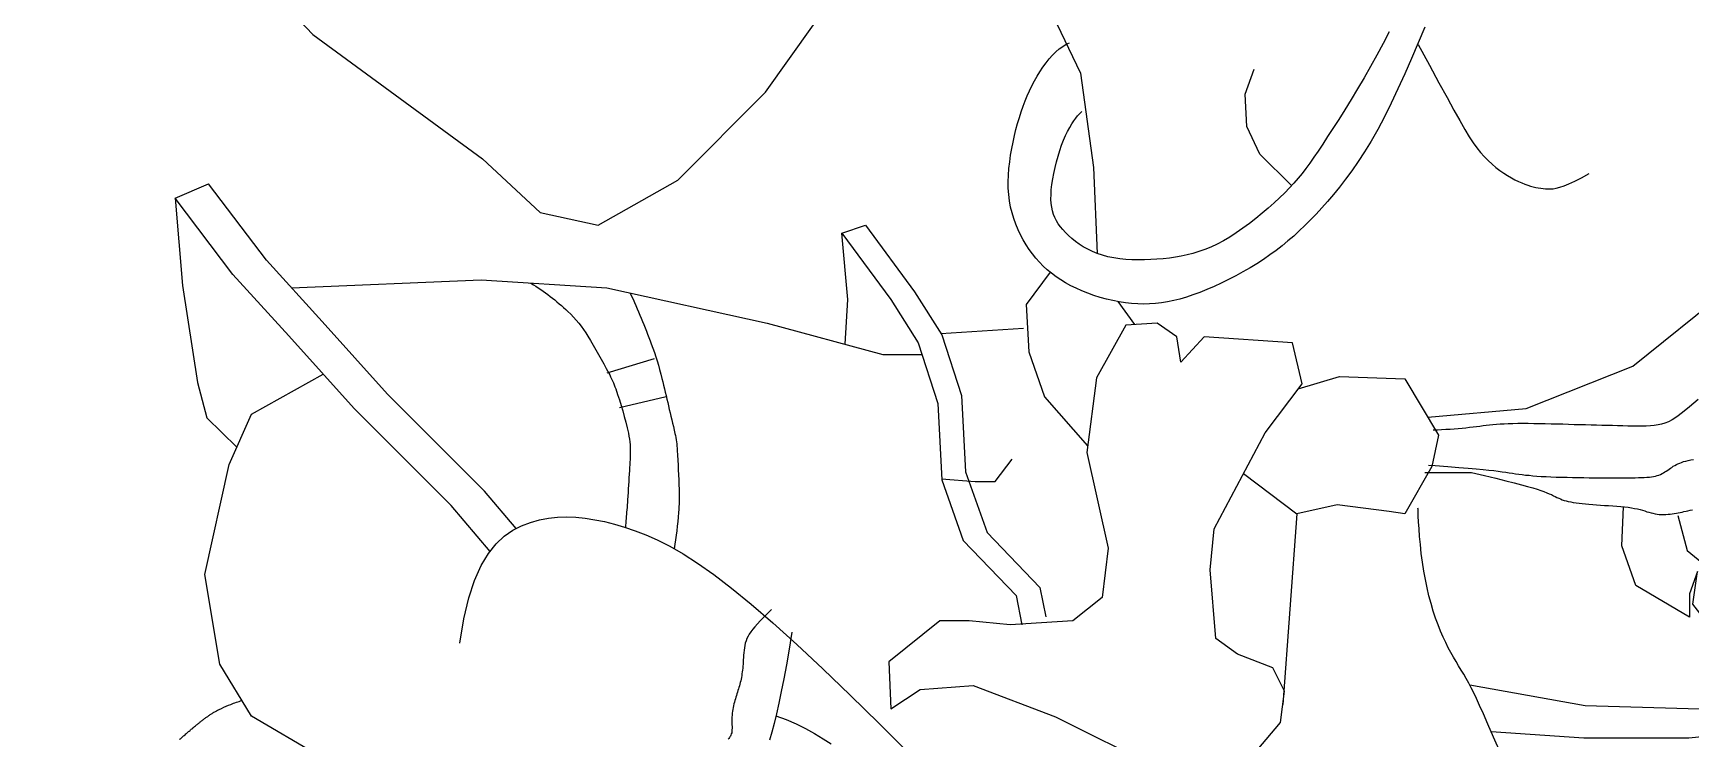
# Model space of a CAD drawing. Header units: feet. Extents: x 0 to 841, y 0 to 594.
# Drawn here: x 642.133 to 646.121, y 131.314 to 133.012 of the extents above; entities that cross this region are included whole.
import ezdxf

# ---------------------------------------------------------------- set-up
doc = ezdxf.new("R2010")
doc.units = ezdxf.units.FT
doc.header["$MEASUREMENT"] = 0
doc.layers.add('LOGO', color=7, linetype='Continuous')

# ---------------------------------------------------------------- blocks, each defined once
blk = doc.blocks.new('YOTA')
h = blk.add_hatch(color=1)
edge = h.paths.add_edge_path()
edge.add_arc((302.886, 246.975), 39.995, 0, 360)
edge = h.paths.add_edge_path(flags=16)
edge.add_arc((302.886, 246.975), 39.7, 0, 360)
at = {"color": 1}
for p, q in [((279.226, 248.31), (279.482, 248.42)), ((284.336, 248.042), (284.518, 248.103))]:
    blk.add_line(p, q, dxfattribs=at)
at = {"color": 2}
for p, q in [((282.538, 246.971), (282.9, 247.081)), ((282.633, 246.705), (282.989, 246.79)), ((288.805, 246.206), (289.162, 246.206))]:
    blk.add_line(p, q, dxfattribs=at)
for points in [[(288.805, 249.62), (288.755, 249.5), (288.704, 249.379), (288.652, 249.261), (288.599, 249.146), (288.547, 249.036), (288.495, 248.932), (288.444, 248.836), (288.393, 248.747), (288.343, 248.665), (288.294, 248.589), (288.246, 248.519), (288.198, 248.454), (288.151, 248.394), (288.104, 248.337), (288.059, 248.284), (288.015, 248.235), (287.971, 248.187), (287.928, 248.142), (287.885, 248.099), (287.843, 248.058), (287.8, 248.019), (287.756, 247.981), (287.711, 247.944), (287.666, 247.909), (287.618, 247.874), (287.569, 247.84), (287.518, 247.807), (287.465, 247.775), (287.411, 247.744), (287.356, 247.714), (287.3, 247.685), (287.245, 247.658), (287.189, 247.632), (287.134, 247.608), (287.08, 247.587), (287.028, 247.567), (286.977, 247.55), (286.928, 247.536), (286.88, 247.524), (286.833, 247.514), (286.787, 247.506), (286.741, 247.501), (286.695, 247.498), (286.65, 247.497), (286.604, 247.498), (286.557, 247.502), (286.51, 247.507), (286.461, 247.515), (286.413, 247.524), (286.365, 247.536), (286.317, 247.549), (286.269, 247.564), (286.223, 247.58), (286.177, 247.598), (286.133, 247.618), (286.091, 247.638), (286.051, 247.66), (286.014, 247.683), (285.978, 247.707), (285.943, 247.733), (285.911, 247.76), (285.88, 247.788), (285.851, 247.818), (285.824, 247.849), (285.797, 247.882), (285.773, 247.916), (285.749, 247.952), (285.727, 247.989), (285.706, 248.027), (285.687, 248.067), (285.669, 248.109), (285.654, 248.152), (285.641, 248.196), (285.63, 248.241), (285.622, 248.288), (285.616, 248.336), (285.612, 248.385), (285.612, 248.435), (285.613, 248.486), (285.617, 248.537), (285.623, 248.588), (285.63, 248.639), (285.639, 248.69), (285.649, 248.739), (285.66, 248.788), (285.671, 248.836), (285.684, 248.882), (285.697, 248.927), (285.711, 248.971), (285.725, 249.013), (285.741, 249.054), (285.757, 249.094), (285.775, 249.132), (285.793, 249.17), (285.813, 249.207), (285.833, 249.243), (285.855, 249.278), (285.878, 249.312), (285.902, 249.345), (285.926, 249.376), (285.951, 249.404), (285.977, 249.43), (286.003, 249.453), (286.029, 249.472), (286.055, 249.488), (286.081, 249.499)], [(288.531, 249.584), (288.486, 249.495), (288.438, 249.406), (288.389, 249.317), (288.34, 249.231), (288.29, 249.146), (288.24, 249.065), (288.192, 248.987), (288.146, 248.913), (288.101, 248.844), (288.06, 248.781), (288.022, 248.723), (287.988, 248.67), (287.955, 248.622), (287.924, 248.578), (287.894, 248.537), (287.864, 248.498), (287.833, 248.461), (287.801, 248.425), (287.768, 248.388), (287.731, 248.351), (287.692, 248.312), (287.649, 248.273), (287.604, 248.233), (287.557, 248.193), (287.509, 248.153), (287.46, 248.115), (287.41, 248.078), (287.36, 248.043), (287.31, 248.011), (287.261, 247.982), (287.212, 247.956), (287.165, 247.934), (287.119, 247.915), (287.074, 247.899), (287.028, 247.885), (286.983, 247.874), (286.938, 247.864), (286.893, 247.857), (286.847, 247.85), (286.8, 247.845), (286.752, 247.841), (286.704, 247.838), (286.656, 247.837), (286.608, 247.836), (286.56, 247.837), (286.512, 247.84), (286.466, 247.845), (286.42, 247.851), (286.376, 247.86), (286.334, 247.871), (286.294, 247.884), (286.257, 247.899), (286.221, 247.917), (286.187, 247.936), (286.156, 247.956), (286.127, 247.977), (286.099, 247.999), (286.074, 248.022), (286.051, 248.045), (286.031, 248.068), (286.012, 248.09), (285.995, 248.113), (285.981, 248.136), (285.969, 248.16), (285.959, 248.185), (285.95, 248.211), (285.945, 248.239), (285.941, 248.269), (285.939, 248.301), (285.94, 248.336), (285.942, 248.374), (285.947, 248.414), (285.953, 248.456), (285.961, 248.499), (285.971, 248.543), (285.981, 248.587), (285.994, 248.631), (286.007, 248.673), (286.021, 248.714), (286.036, 248.753), (286.051, 248.788), (286.067, 248.821), (286.083, 248.851), (286.099, 248.878), (286.114, 248.901), (286.129, 248.922), (286.142, 248.939), (286.155, 248.953), (286.166, 248.964), (286.176, 248.972)], [(278.431, 251.511), (280.282, 249.564), (281.581, 248.611), (282.025, 248.2), (282.469, 248.102), (283.078, 248.447), (283.752, 249.12), (284.475, 250.139), (284.777, 250.686)], [(285.453, 251.228), (285.509, 250.583), (285.772, 250.09), (286.166, 249.268), (286.265, 248.545), (286.294, 247.884)], [(288.754, 249.487), (288.84, 249.329), (288.913, 249.194), (288.975, 249.08), (289.028, 248.984), (289.073, 248.903), (289.112, 248.836), (289.146, 248.78), (289.176, 248.734), (289.204, 248.694), (289.232, 248.659), (289.26, 248.627), (289.29, 248.597), (289.32, 248.57), (289.35, 248.545), (289.38, 248.521), (289.41, 248.501), (289.44, 248.482), (289.469, 248.465), (289.496, 248.45), (289.523, 248.437), (289.548, 248.426), (289.572, 248.416), (289.594, 248.408), (289.616, 248.401), (289.636, 248.396), (289.656, 248.391), (289.675, 248.388), (289.694, 248.385), (289.712, 248.383), (289.73, 248.381), (289.749, 248.38), (289.768, 248.38), (289.789, 248.381), (289.813, 248.385), (289.84, 248.392), (289.872, 248.403), (289.91, 248.418), (289.954, 248.438), (290.005, 248.465), (290.064, 248.497)], [(287.784, 248.406), (287.541, 248.645), (287.44, 248.859), (287.429, 249.107), (287.496, 249.298)], [(281.841, 245.778), (281.598, 246.063), (280.854, 246.806), (280.354, 247.363), (279.925, 247.835), (279.482, 248.42)], [(281.64, 245.602), (281.341, 245.953), (280.598, 246.696), (280.097, 247.253), (279.669, 247.725), (279.226, 248.31), (279.283, 247.639), (279.397, 246.896), (279.469, 246.625), (279.7, 246.402)], [(284.361, 247.19), (284.381, 247.532), (284.336, 248.042), (284.711, 247.532), (284.921, 247.201), (285.072, 246.736), (285.102, 246.151), (285.267, 245.686), (285.672, 245.265), (285.717, 245.04)], [(284.518, 248.103), (284.893, 247.592), (285.104, 247.262), (285.254, 246.797), (285.284, 246.212), (285.449, 245.746), (285.855, 245.326), (285.9, 245.101)], [(288.828, 246.63), (289.583, 246.697), (290.399, 247.021), (291.117, 247.598), (291.513, 247.993)], [(280.118, 247.623), (281.572, 247.682), (282.534, 247.622), (283.765, 247.351), (284.651, 247.111), (284.95, 247.111)], [(285.934, 247.741), (285.749, 247.495), (285.769, 247.131), (285.891, 246.786), (286.22, 246.411)], [(286.451, 247.517), (286.579, 247.341)], [(286.934, 247.051), (286.904, 247.246), (286.754, 247.351), (286.513, 247.336), (286.288, 246.931), (286.213, 246.361), (286.378, 245.626), (286.333, 245.25), (286.108, 245.07), (285.627, 245.04), (285.312, 245.07), (285.087, 245.07), (284.696, 244.755), (284.711, 244.395), (284.936, 244.545), (285.342, 244.575), (285.973, 244.335), (286.754, 243.945)], [(287.519, 244.08), (287.7, 244.29), (287.73, 244.53), (287.64, 244.71), (287.369, 244.815), (287.204, 244.935), (287.159, 245.46), (287.189, 245.776), (287.58, 246.511), (287.865, 246.886), (287.79, 247.201), (287.114, 247.246), (286.934, 247.051)], [(285.096, 247.273), (285.729, 247.313)], [(290.901, 246.765), (290.834, 246.709), (290.78, 246.666), (290.736, 246.633), (290.701, 246.611), (290.672, 246.595), (290.646, 246.584), (290.62, 246.577), (290.593, 246.572), (290.564, 246.568), (290.534, 246.565), (290.502, 246.563), (290.468, 246.562), (290.433, 246.562), (290.397, 246.562), (290.36, 246.563), (290.322, 246.564), (290.283, 246.565), (290.244, 246.566), (290.203, 246.567), (290.163, 246.568), (290.121, 246.569), (290.079, 246.57), (290.037, 246.571), (289.994, 246.572), (289.951, 246.573), (289.907, 246.575), (289.862, 246.576), (289.817, 246.577), (289.773, 246.578), (289.728, 246.579), (289.684, 246.58), (289.64, 246.58), (289.598, 246.581), (289.557, 246.581), (289.517, 246.581), (289.48, 246.58), (289.445, 246.579), (289.413, 246.578), (289.382, 246.576), (289.354, 246.574), (289.327, 246.572), (289.301, 246.569), (289.276, 246.566), (289.251, 246.564), (289.226, 246.56), (289.201, 246.557), (289.175, 246.554), (289.148, 246.551), (289.119, 246.547), (289.09, 246.544), (289.06, 246.542), (289.029, 246.539), (288.998, 246.537), (288.966, 246.535), (288.934, 246.533), (288.902, 246.532), (288.87, 246.532)], [(284.621, 241.186), (284.329, 240.911), (284.314, 241.196), (284.286, 240.753), (284.028, 240.482), (283.714, 240.253), (283.843, 240.696), (283.828, 241.139), (283.642, 241.51), (283.099, 242.053), (282.57, 242.582), (281.684, 243.253), (280.984, 243.725), (280.326, 244.039), (279.812, 244.339), (279.569, 244.739), (279.454, 245.425), (279.64, 246.268), (279.812, 246.653), (280.36, 246.961)], [(287.835, 246.847), (288.151, 246.942), (288.651, 246.924), (288.91, 246.494), (288.858, 246.252), (288.651, 245.89), (288.531, 245.907), (288.134, 245.959), (287.823, 245.89)], [(288.834, 246.263), (288.884, 246.26), (288.982, 246.252), (289.065, 246.246), (289.137, 246.24), (289.199, 246.235), (289.251, 246.23), (289.296, 246.225), (289.334, 246.221), (289.368, 246.217), (289.398, 246.213), (289.425, 246.209), (289.452, 246.205), (289.477, 246.201), (289.501, 246.197), (289.526, 246.194), (289.551, 246.191), (289.577, 246.187), (289.604, 246.185), (289.632, 246.182), (289.664, 246.179), (289.697, 246.177), (289.734, 246.175), (289.772, 246.174), (289.812, 246.172), (289.853, 246.171), (289.895, 246.17), (289.938, 246.169), (289.981, 246.168), (290.024, 246.168), (290.066, 246.167), (290.107, 246.167), (290.147, 246.166), (290.186, 246.166), (290.224, 246.166), (290.261, 246.166), (290.295, 246.166), (290.329, 246.166), (290.36, 246.166), (290.39, 246.167), (290.417, 246.167), (290.442, 246.168), (290.466, 246.168), (290.487, 246.169), (290.507, 246.17), (290.526, 246.172), (290.543, 246.174), (290.558, 246.176), (290.573, 246.179), (290.587, 246.183), (290.6, 246.187), (290.612, 246.192), (290.624, 246.198), (290.635, 246.204), (290.646, 246.211), (290.656, 246.217), (290.667, 246.225), (290.677, 246.232), (290.688, 246.239), (290.698, 246.246), (290.709, 246.254), (290.721, 246.26), (290.733, 246.267), (290.745, 246.273), (290.759, 246.279), (290.773, 246.284), (290.788, 246.29), (290.805, 246.294), (290.823, 246.299), (290.843, 246.303), (290.864, 246.306)], [(285.101, 246.157), (285.359, 246.138), (285.511, 246.138), (285.643, 246.31)], [(289.162, 246.206), (289.262, 246.183), (289.35, 246.162), (289.426, 246.144), (289.49, 246.127), (289.546, 246.113), (289.593, 246.1), (289.632, 246.089), (289.666, 246.079), (289.694, 246.07), (289.718, 246.061), (289.74, 246.052), (289.759, 246.044), (289.775, 246.037), (289.791, 246.029), (289.805, 246.022), (289.818, 246.016), (289.831, 246.01), (289.844, 246.004), (289.857, 245.998), (289.872, 245.993), (289.888, 245.989), (289.905, 245.984), (289.923, 245.981), (289.943, 245.977), (289.965, 245.974), (289.987, 245.971), (290.011, 245.968), (290.037, 245.966), (290.063, 245.963), (290.092, 245.961), (290.121, 245.959), (290.152, 245.957), (290.183, 245.955), (290.214, 245.953), (290.246, 245.951), (290.277, 245.949), (290.307, 245.946), (290.336, 245.943), (290.364, 245.94), (290.389, 245.936), (290.413, 245.932), (290.435, 245.927), (290.455, 245.922), (290.473, 245.917), (290.491, 245.912), (290.507, 245.906), (290.523, 245.902), (290.539, 245.897), (290.554, 245.894), (290.57, 245.89), (290.586, 245.888), (290.602, 245.886), (290.619, 245.886), (290.636, 245.885), (290.652, 245.886), (290.669, 245.887), (290.685, 245.888), (290.701, 245.89), (290.717, 245.892), (290.733, 245.895), (290.748, 245.898), (290.762, 245.901), (290.777, 245.904), (290.791, 245.908), (290.807, 245.911), (290.822, 245.914), (290.839, 245.918), (290.857, 245.921)], [(291.523, 246.272), (291.684, 245.994), (291.738, 245.636), (291.523, 245.663), (291.738, 245.529), (291.756, 245.099), (291.729, 244.894), (291.729, 244.715), (291.782, 244.571), (291.424, 244.768), (291.012, 245.001), (290.86, 245.198), (290.896, 245.448), (290.833, 245.278), (290.833, 245.099), (290.422, 245.341), (290.314, 245.645), (290.327, 245.944)], [(287.414, 246.199), (287.823, 245.89), (287.717, 244.428)], [(290.744, 245.878), (290.815, 245.609), (291.057, 245.413), (291.415, 245.278), (291.406, 245.538), (291.469, 245.833), (291.415, 246.003), (291.296, 246.083)], [(289.386, 244.058), (289.332, 244.179), (289.289, 244.277), (289.254, 244.357), (289.225, 244.422), (289.201, 244.475), (289.18, 244.519), (289.161, 244.557), (289.142, 244.593), (289.123, 244.627), (289.103, 244.661), (289.084, 244.693), (289.064, 244.725), (289.045, 244.758), (289.025, 244.792), (289.005, 244.827), (288.985, 244.864), (288.966, 244.904), (288.946, 244.946), (288.926, 244.992), (288.907, 245.04), (288.888, 245.091), (288.87, 245.145), (288.853, 245.202), (288.837, 245.261), (288.822, 245.322), (288.809, 245.386), (288.797, 245.451), (288.787, 245.519), (288.778, 245.587), (288.771, 245.654), (288.765, 245.717), (288.761, 245.776), (288.757, 245.828), (288.755, 245.871), (288.753, 245.905), (288.753, 245.926), (288.752, 245.933)], [(281.408, 244.898), (281.439, 245.085), (281.477, 245.245), (281.521, 245.38), (281.572, 245.493), (281.627, 245.585), (281.686, 245.66), (281.749, 245.718), (281.815, 245.764), (281.882, 245.798), (281.95, 245.824), (282.018, 245.844), (282.087, 245.857), (282.157, 245.865), (282.227, 245.867), (282.298, 245.864), (282.37, 245.857), (282.443, 245.845), (282.518, 245.83), (282.594, 245.81), (282.671, 245.787), (282.751, 245.76), (282.834, 245.729), (282.922, 245.69), (283.017, 245.642), (283.119, 245.583), (283.231, 245.511), (283.355, 245.425), (283.491, 245.321), (283.641, 245.198), (283.808, 245.055), (283.991, 244.889), (284.19, 244.703), (284.401, 244.5), (284.623, 244.282), (284.854, 244.052)], [(283.798, 245.157), (283.765, 245.124), (283.736, 245.095), (283.711, 245.069), (283.689, 245.046), (283.669, 245.024), (283.653, 245.005), (283.639, 244.986), (283.627, 244.969), (283.617, 244.952), (283.609, 244.935), (283.602, 244.917), (283.596, 244.899), (283.592, 244.881), (283.589, 244.863), (283.587, 244.844), (283.585, 244.826), (283.583, 244.808), (283.582, 244.79), (283.581, 244.772), (283.581, 244.755), (283.579, 244.739), (283.578, 244.723), (283.577, 244.708), (283.575, 244.693), (283.573, 244.678), (283.571, 244.664), (283.569, 244.65), (283.566, 244.637), (283.564, 244.624), (283.561, 244.611), (283.558, 244.598), (283.554, 244.585), (283.551, 244.573), (283.548, 244.56), (283.544, 244.548), (283.54, 244.536), (283.536, 244.523), (283.532, 244.511), (283.528, 244.498), (283.525, 244.486), (283.521, 244.473), (283.517, 244.459), (283.513, 244.446), (283.509, 244.433), (283.506, 244.419), (283.503, 244.405), (283.5, 244.391), (283.498, 244.377), (283.496, 244.362), (283.495, 244.347), (283.494, 244.332), (283.494, 244.317), (283.494, 244.303), (283.494, 244.288), (283.494, 244.274), (283.495, 244.26), (283.495, 244.247), (283.494, 244.234), (283.493, 244.223), (283.492, 244.212), (283.489, 244.203), (283.486, 244.195), (283.483, 244.187), (283.478, 244.181), (283.474, 244.175), (283.469, 244.169), (283.464, 244.163)], [(283.953, 244.982), (283.932, 244.852), (283.911, 244.733), (283.891, 244.626), (283.872, 244.528), (283.853, 244.439), (283.835, 244.358), (283.817, 244.284), (283.799, 244.217), (283.782, 244.156)], [(289.15, 244.579), (290.033, 244.422), (291, 244.393), (291.853, 244.537), (292.146, 244.615)], [(289.314, 244.221), (290.023, 244.173), (290.828, 244.173), (291.68, 244.259), (292.072, 244.349)], [(283.831, 244.343), (283.91, 244.314), (283.985, 244.28), (284.057, 244.244), (284.126, 244.206), (284.192, 244.167), (284.254, 244.127)]]:
    blk.add_lwpolyline(points, dxfattribs=at)
for points in [[(281.953, 247.658, -0.04789), (282.237, 247.441, -0.070361), (282.39, 247.252, -0.014269), (282.549, 246.969, -0.034977), (282.603, 246.847, -0.032836), (282.7, 246.507, -0.065759), (282.714, 246.33, -0.002619), (282.708, 246.221, -0.001274), (282.694, 245.996, -0.00299), (282.688, 245.921, -0.001653), (282.677, 245.785)], [(282.714, 247.582, -0.019047), (282.876, 247.192, -0.029146), (282.957, 246.928, -0.003513), (283.057, 246.505, -0.023995), (283.069, 246.442, -0.018482), (283.075, 246.376, -0.004085), (283.089, 246.077, -0.030308), (283.085, 245.9, -0.019113), (283.052, 245.622)], [(279.26, 244.162, -0.001121), (279.272, 244.172, -0.000807), (279.285, 244.183, -0.000991), (279.295, 244.192, -0.000649), (279.308, 244.203, -0.000794), (279.318, 244.212, -0.000523), (279.329, 244.221, -0.000513), (279.34, 244.23, -0.000616), (279.349, 244.239, -0.000543), (279.361, 244.248, -0.001113), (279.369, 244.255, -0.000842), (279.381, 244.265, -0.001573), (279.389, 244.272, -0.001231), (279.4, 244.281, -0.00198), (279.409, 244.288, -0.001636), (279.419, 244.296, -0.002376), (279.428, 244.303, -0.002042), (279.438, 244.311, -0.002737), (279.447, 244.317, -0.002428), (279.457, 244.325, -0.003044), (279.466, 244.331, -0.002772), (279.476, 244.338, -0.003278), (279.485, 244.344, -0.003053), (279.495, 244.351, -0.003426), (279.504, 244.357, -0.002918), (279.515, 244.364, -0.003821), (279.523, 244.369, -0.002563), (279.535, 244.376, -0.005788), (279.544, 244.381, -0.004265), (279.557, 244.388, -0.010482), (279.557, 244.388, -0.000174), (279.581, 244.399, -0.018804), (279.653, 244.43, -0.016403), (279.738, 244.46)]]:
    blk.add_lwpolyline(points, format="xyb", dxfattribs=at)
at = {"color": 1}
for centre, radius in [((302.881, 246.975), 40), ((302.881, 246.975), 40), ((302.886, 246.975), 39.995)]:
    blk.add_circle(centre, radius, dxfattribs=at)
at = {"color": 2}
for radius in [39.7, 38.793]:
    blk.add_circle((302.886, 246.975), radius, dxfattribs=at)

msp = doc.modelspace()

# ---------------------------------------------------------------- linework, layer by layer
at = {"layer": 'LOGO', "color": 1}
msp.add_circle((649.9138, 132.2024), 12.5548, dxfattribs=at)

# ---------------------------------------------------------------- block references
at = {"layer": 'LOGO', "xscale": 0.3139103563735262, "yscale": 0.3139103563735262, "zscale": 0.3139103563735262}
msp.add_blockref('YOTA', (554.8225, 54.668), dxfattribs=at)

doc.saveas('drawing.dxf')
